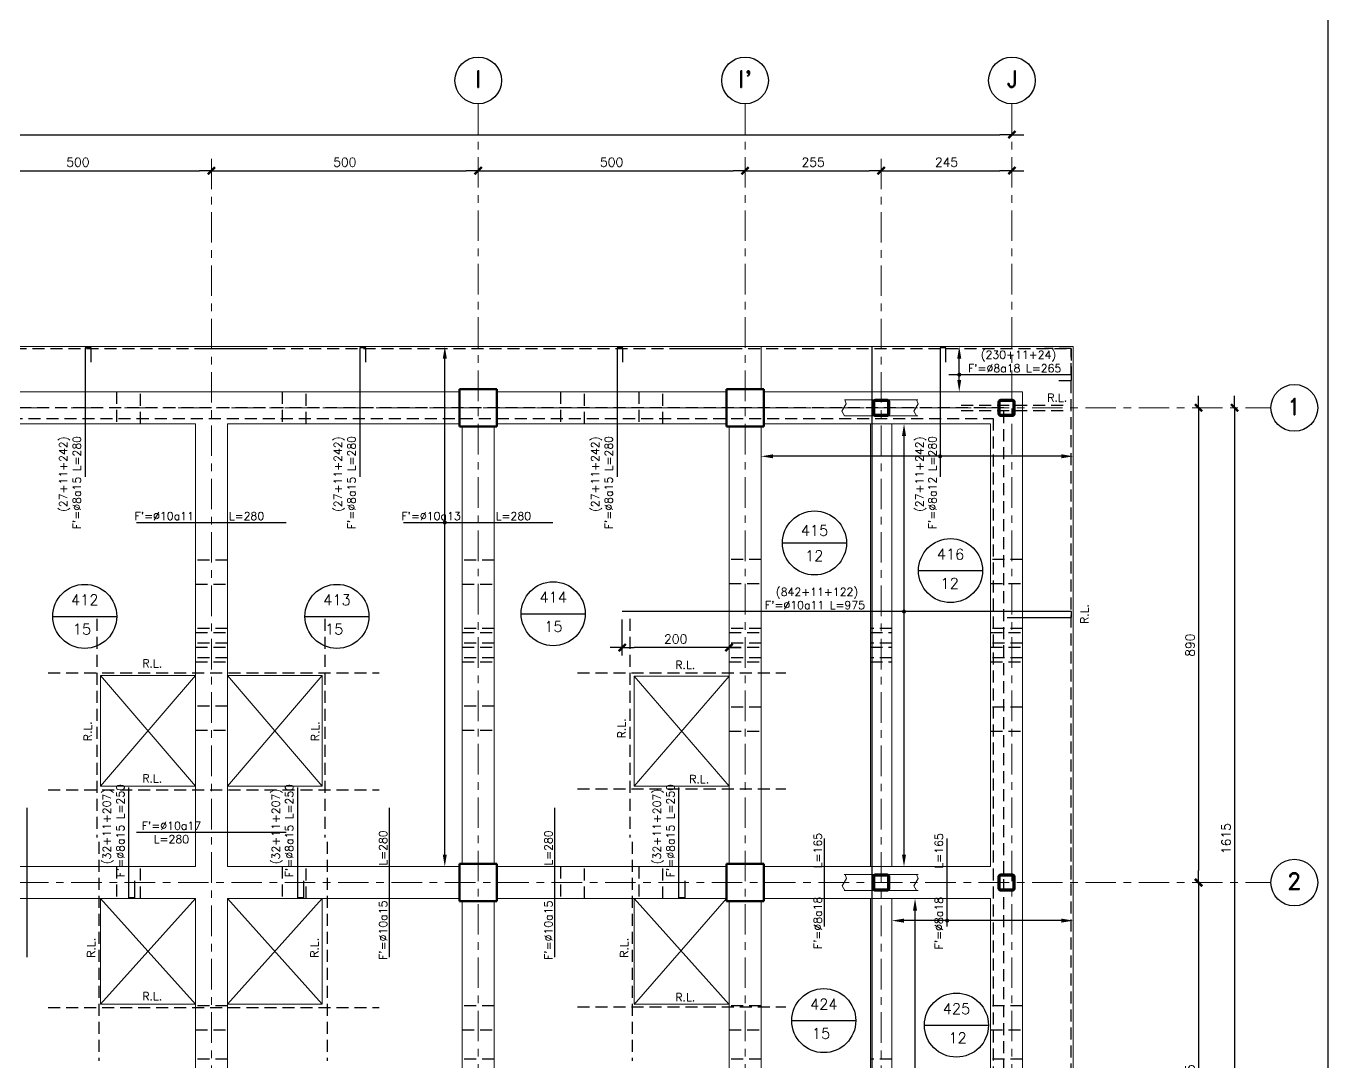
# Model space of a CAD drawing. Extents: x -4 to 6083, y -4 to 8618.
# Drawn here: x 3643 to 6083, y 3008 to 4950 of the extents above; entities that cross this region are included whole.
import ezdxf
from ezdxf.enums import TextEntityAlignment as Align
from ezdxf.xclip import XClip

# ---------------------------------------------------------------- set-up
doc = ezdxf.new("R2010")
doc.units = 0
doc.header["$LTSCALE"] = 45
doc.header["$MEASUREMENT"] = 0
doc.header["$XCLIPFRAME"] = 0
for name, pattern in [('2017_67-103$0$DASHED', [0.75, 0.5, -0.25]), ('2017_67-103$0$Grid Line', [2.2225, 1.27, -0.3175, 0.3175, -0.3175]), ('2017_67-103$0$RLE-PROYECCION', [0.71438, 0.47625, -0.23813]), ('DASHED', [0.75, 0.5, -0.25])]:
    doc.linetypes.add(name, pattern=pattern)
doc.layers.get('0').update_dxf_attribs({"linetype": 'CONTINUOUS'})
for name, color, linetype in [('2017_67-103$0$RLA-COTAS', 2, 'CONTINUOUS'), ('2017_67-103$0$RLA-MURO INV DILATADO', 2, '2017_67-103$0$DASHED'), ('fe', 7, 'CONTINUOUS'), ('RLA-COTAS1', 2, 'CONTINUOUS'), ('RLA-COTAS2', 1, 'CONTINUOUS'), ('RLA-FE', 7, 'CONTINUOUS'), ('RLA-FORMATO', 7, 'CONTINUOUS'), ('RLA-LOSAS', 3, 'CONTINUOUS'), ('RLA-TEXTOS-SM', 3, 'CONTINUOUS')]:
    doc.layers.add(name, color=color, linetype=linetype)
for name, color, linetype, lineweight in [('2017_67-103$0$RLE-EJE', 3, 'CONTINUOUS', 25), ('2017_67-103$0$RLE-EJES', 1, '2017_67-103$0$Grid Line', 9), ('2017_67-103$0$RLE-LOSA', 3, 'CONTINUOUS', 15), ('2017_67-103$0$RLE-PILAR', 3, 'CONTINUOUS', 50), ('2017_67-103$0$RLE-PROYECCION', 2, '2017_67-103$0$RLE-PROYECCION', 15), ('2017_67-103$0$RLE-VANOS', 1, 'CONTINUOUS', 15), ('2017_67-103$0$RLE-VIGA', 3, 'CONTINUOUS', 15)]:
    doc.layers.add(name, color=color, linetype=linetype, lineweight=lineweight)
doc.styles.add('2017_67-103$0$ROMAND', font='romand', dxfattribs={"height": 31.5})
doc.styles.add('2017_67-103$0$ROMANS', font='ROMANS.shx', dxfattribs={"height": 16.875})
doc.styles.add('ROMAND', font='romand', dxfattribs={"height": 31.5})
doc.styles.add('ROMANS', font='ROMANS.shx', dxfattribs={"height": 16.875})
doc.styles.add('ROMANS0', font='romans.shx')
doc.dimstyles.new('2017_67-103$0$ING-75', dxfattribs={"dimscale": 75, "dimtxt": 0.27, "dimasz": 0.3, "dimexe": 0, "dimexo": 0, "dimgap": 0.1, "dimtad": 1, "dimdec": 1, "dimzin": 12, "dimdsep": 46, "dimtxsty": '2017_67-103$0$ROMANS', "dimblk": '2017_67-103$0$TICK1', "dimblk1": '2017_67-103$0$TICK1', "dimblk2": '2017_67-103$0$TICK1', "dimcen": 0.09, "dimclrd": 2, "dimclre": 1, "dimclrt": 3, "dimadec": 0, "dimazin": 0, "dimtfac": 1, "dimtdec": 0, "dimtix": 1, "dimtmove": 2, "dimatfit": 3, "dimldrblk": '2017_67-103$0$TICK1', "dimfxl": 0, "dimfxlon": 1, "dimtolj": 1, "dimtzin": 0, "dimarcsym": 0})
doc.dimstyles.new('ING-75', dxfattribs={"dimscale": 75, "dimtxt": 0.27, "dimasz": 0.3, "dimexe": 0, "dimexo": 0, "dimgap": 0.1, "dimtad": 1, "dimdec": 1, "dimzin": 12, "dimdsep": 46, "dimtxsty": 'ROMANS', "dimblk": 'TICK1', "dimblk1": 'TICK1', "dimblk2": 'TICK1', "dimcen": 0.09, "dimclrd": 2, "dimclre": 1, "dimclrt": 3, "dimadec": 0, "dimazin": 0, "dimtfac": 1, "dimtdec": 0, "dimtix": 1, "dimtmove": 2, "dimatfit": 3, "dimldrblk": 'TICK1', "dimfxl": 0, "dimfxlon": 1, "dimtolj": 1, "dimtzin": 0, "dimarcsym": 0})

# ---------------------------------------------------------------- blocks, each defined once
blk = doc.blocks.new('2017_67-103$0$TICK1')
at = {"color": 2}
for points in [[(0, 0), (-1, 0)], [(0, 0), (1, 0)]]:
    blk.add_lwpolyline(points, dxfattribs=at)
at = {"color": 2, "const_width": 0.2}
blk.add_lwpolyline([(-0.3, -0.3), (0.3, 0.3)], dxfattribs=at)
blk = doc.blocks.new('*D26')
at = {"layer": '2017_67-103$0$RLA-COTAS', "color": 2, "lineweight": -2, "transparency": 16777216}
blk.add_line((512.8, 6791.3), (5467.8, 6791.3), dxfattribs=at)
at = {"layer": '2017_67-103$0$RLA-COTAS', "color": 2, "lineweight": -2, "transparency": 16777216, "xscale": 22.5, "yscale": 22.5, "zscale": 22.5, "rotation": 180}
blk.add_blockref('2017_67-103$0$TICK1', (490.3, 6791.3), dxfattribs=at)
at = {"layer": '2017_67-103$0$RLA-COTAS', "color": 2, "lineweight": -2, "transparency": 16777216, "xscale": 22.5, "yscale": 22.5, "zscale": 22.5}
blk.add_blockref('2017_67-103$0$TICK1', (5490.3, 6791.3), dxfattribs=at)
at = {"layer": '2017_67-103$0$RLA-COTAS', "color": 3, "transparency": 16777216, "insert": (2990.3, 6807.2), "char_height": 16.88, "attachment_point": 5, "style": '2017_67-103$0$ROMANS'}
blk.add_mtext('\\A1;5000', dxfattribs=at)
blk = doc.blocks.new('*D34')
at = {"layer": '2017_67-103$0$RLA-COTAS', "color": 2, "lineweight": -2, "transparency": 16777216}
blk.add_line((3512.8, 6723.8), (3967.8, 6723.8), dxfattribs=at)
at = {"layer": '2017_67-103$0$RLA-COTAS', "color": 2, "lineweight": -2, "transparency": 16777216, "xscale": 22.5, "yscale": 22.5, "zscale": 22.5, "rotation": 180}
blk.add_blockref('2017_67-103$0$TICK1', (3490.3, 6723.8), dxfattribs=at)
at = {"layer": '2017_67-103$0$RLA-COTAS', "color": 2, "lineweight": -2, "transparency": 16777216, "xscale": 22.5, "yscale": 22.5, "zscale": 22.5}
blk.add_blockref('2017_67-103$0$TICK1', (3990.3, 6723.8), dxfattribs=at)
at = {"layer": '2017_67-103$0$RLA-COTAS', "color": 3, "transparency": 16777216, "insert": (3740.3, 6739.7), "char_height": 16.88, "attachment_point": 5, "style": '2017_67-103$0$ROMANS'}
blk.add_mtext('\\A1;500', dxfattribs=at)
blk = doc.blocks.new('*D35')
at = {"layer": '2017_67-103$0$RLA-COTAS', "color": 2, "lineweight": -2, "transparency": 16777216}
blk.add_line((4012.8, 6723.8), (4467.8, 6723.8), dxfattribs=at)
at = {"layer": '2017_67-103$0$RLA-COTAS', "color": 2, "lineweight": -2, "transparency": 16777216, "xscale": 22.5, "yscale": 22.5, "zscale": 22.5, "rotation": 180}
blk.add_blockref('2017_67-103$0$TICK1', (3990.3, 6723.8), dxfattribs=at)
at = {"layer": '2017_67-103$0$RLA-COTAS', "color": 2, "lineweight": -2, "transparency": 16777216, "xscale": 22.5, "yscale": 22.5, "zscale": 22.5}
blk.add_blockref('2017_67-103$0$TICK1', (4490.3, 6723.8), dxfattribs=at)
at = {"layer": '2017_67-103$0$RLA-COTAS', "color": 3, "transparency": 16777216, "insert": (4240.3, 6739.7), "char_height": 16.88, "attachment_point": 5, "style": '2017_67-103$0$ROMANS'}
blk.add_mtext('\\A1;500', dxfattribs=at)
blk = doc.blocks.new('*D36')
at = {"layer": '2017_67-103$0$RLA-COTAS', "color": 2, "lineweight": -2, "transparency": 16777216}
blk.add_line((4512.8, 6723.8), (4967.8, 6723.8), dxfattribs=at)
at = {"layer": '2017_67-103$0$RLA-COTAS', "color": 2, "lineweight": -2, "transparency": 16777216, "xscale": 22.5, "yscale": 22.5, "zscale": 22.5, "rotation": 180}
blk.add_blockref('2017_67-103$0$TICK1', (4490.3, 6723.8), dxfattribs=at)
at = {"layer": '2017_67-103$0$RLA-COTAS', "color": 2, "lineweight": -2, "transparency": 16777216, "xscale": 22.5, "yscale": 22.5, "zscale": 22.5}
blk.add_blockref('2017_67-103$0$TICK1', (4990.3, 6723.8), dxfattribs=at)
at = {"layer": '2017_67-103$0$RLA-COTAS', "color": 3, "transparency": 16777216, "insert": (4740.3, 6739.7), "char_height": 16.88, "attachment_point": 5, "style": '2017_67-103$0$ROMANS'}
blk.add_mtext('\\A1;500', dxfattribs=at)
blk = doc.blocks.new('*D37')
at = {"layer": '2017_67-103$0$RLA-COTAS', "color": 2, "lineweight": -2, "transparency": 16777216}
blk.add_line((5012.8, 6723.8), (5222.8, 6723.8), dxfattribs=at)
at = {"layer": '2017_67-103$0$RLA-COTAS', "color": 2, "lineweight": -2, "transparency": 16777216, "xscale": 22.5, "yscale": 22.5, "zscale": 22.5, "rotation": 180}
blk.add_blockref('2017_67-103$0$TICK1', (4990.3, 6723.8), dxfattribs=at)
at = {"layer": '2017_67-103$0$RLA-COTAS', "color": 2, "lineweight": -2, "transparency": 16777216, "xscale": 22.5, "yscale": 22.5, "zscale": 22.5}
blk.add_blockref('2017_67-103$0$TICK1', (5245.3, 6723.8), dxfattribs=at)
at = {"layer": '2017_67-103$0$RLA-COTAS', "color": 3, "transparency": 16777216, "insert": (5117.8, 6739.7), "char_height": 16.88, "attachment_point": 5, "style": '2017_67-103$0$ROMANS'}
blk.add_mtext('\\A1;255', dxfattribs=at)
blk = doc.blocks.new('*D38')
at = {"layer": '2017_67-103$0$RLA-COTAS', "color": 2, "lineweight": -2, "transparency": 16777216}
blk.add_line((5267.8, 6723.8), (5467.8, 6723.8), dxfattribs=at)
at = {"layer": '2017_67-103$0$RLA-COTAS', "color": 2, "lineweight": -2, "transparency": 16777216, "xscale": 22.5, "yscale": 22.5, "zscale": 22.5, "rotation": 180}
blk.add_blockref('2017_67-103$0$TICK1', (5245.3, 6723.8), dxfattribs=at)
at = {"layer": '2017_67-103$0$RLA-COTAS', "color": 2, "lineweight": -2, "transparency": 16777216, "xscale": 22.5, "yscale": 22.5, "zscale": 22.5}
blk.add_blockref('2017_67-103$0$TICK1', (5490.3, 6723.8), dxfattribs=at)
at = {"layer": '2017_67-103$0$RLA-COTAS', "color": 3, "transparency": 16777216, "insert": (5367.8, 6739.7), "char_height": 16.88, "attachment_point": 5, "style": '2017_67-103$0$ROMANS'}
blk.add_mtext('\\A1;245', dxfattribs=at)
blk = doc.blocks.new('*D57')
at = {"layer": '2017_67-103$0$RLA-COTAS', "color": 2, "lineweight": -2, "transparency": 16777216}
blk.add_line((5840.1, 6256.7), (5840.1, 5411.7), dxfattribs=at)
at = {"layer": '2017_67-103$0$RLA-COTAS', "color": 2, "lineweight": -2, "transparency": 16777216, "xscale": 22.5, "yscale": 22.5, "zscale": 22.5}
for p, rotation in [((5840.1, 6279.2), 90), ((5840.1, 5389.2), 270)]:
    blk.add_blockref('2017_67-103$0$TICK1', p, dxfattribs=dict(at, rotation=rotation))
at = {"layer": '2017_67-103$0$RLA-COTAS', "color": 3, "transparency": 16777216, "insert": (5824.2, 5834.2), "char_height": 16.88, "attachment_point": 5, "rotation": 90, "style": '2017_67-103$0$ROMANS'}
blk.add_mtext('\\A1;890', dxfattribs=at)
blk = doc.blocks.new('*D58')
at = {"layer": '2017_67-103$0$RLA-COTAS', "color": 2, "lineweight": -2, "transparency": 16777216}
blk.add_line((5840.1, 5366.7), (5840.1, 4686.7), dxfattribs=at)
at = {"layer": '2017_67-103$0$RLA-COTAS', "color": 2, "lineweight": -2, "transparency": 16777216, "xscale": 22.5, "yscale": 22.5, "zscale": 22.5}
for p, rotation in [((5840.1, 5389.2), 90), ((5840.1, 4664.2), 270)]:
    blk.add_blockref('2017_67-103$0$TICK1', p, dxfattribs=dict(at, rotation=rotation))
at = {"layer": '2017_67-103$0$RLA-COTAS', "color": 3, "transparency": 16777216, "insert": (5824.2, 5026.7), "char_height": 16.88, "attachment_point": 5, "rotation": 90, "style": '2017_67-103$0$ROMANS'}
blk.add_mtext('\\A1;725', dxfattribs=at)
blk = doc.blocks.new('*D66')
at = {"layer": '2017_67-103$0$RLA-COTAS', "color": 2, "lineweight": -2, "transparency": 16777216}
blk.add_line((5907.6, 6256.7), (5907.6, 4686.7), dxfattribs=at)
at = {"layer": '2017_67-103$0$RLA-COTAS', "color": 2, "lineweight": -2, "transparency": 16777216, "xscale": 22.5, "yscale": 22.5, "zscale": 22.5}
for p, rotation in [((5907.6, 6279.2), 90), ((5907.6, 4664.2), 270)]:
    blk.add_blockref('2017_67-103$0$TICK1', p, dxfattribs=dict(at, rotation=rotation))
at = {"layer": '2017_67-103$0$RLA-COTAS', "color": 3, "transparency": 16777216, "insert": (5891.7, 5471.7), "char_height": 16.88, "attachment_point": 5, "rotation": 90, "style": '2017_67-103$0$ROMANS'}
blk.add_mtext('\\A1;1615', dxfattribs=at)
blk = doc.blocks.new('TICK1')
at = {"color": 2}
for points in [[(0, 0), (-1, 0)], [(0, 0), (1, 0)]]:
    blk.add_lwpolyline(points, dxfattribs=at)
at = {"color": 2, "const_width": 0.2}
blk.add_lwpolyline([(-0.3, -0.3), (0.3, 0.3)], dxfattribs=at)
blk = doc.blocks.new('*D16')
at = {"layer": 'RLA-COTAS1', "color": 2, "lineweight": -2, "transparency": 16777216}
blk.add_line((4937.8, 3784.7), (4782.8, 3784.7), dxfattribs=at)
at = {"layer": 'RLA-COTAS1', "color": 2, "lineweight": -2, "transparency": 16777216, "xscale": 22.5, "yscale": 22.5, "zscale": 22.5, "rotation": 180}
blk.add_blockref('TICK1', (4760.3, 3784.7), dxfattribs=at)
at = {"layer": 'RLA-COTAS1', "color": 2, "lineweight": -2, "transparency": 16777216, "xscale": 22.5, "yscale": 22.5, "zscale": 22.5}
blk.add_blockref('TICK1', (4960.3, 3784.7), dxfattribs=at)
at = {"layer": 'RLA-COTAS1', "color": 3, "transparency": 16777216, "insert": (4860.3, 3800.6), "char_height": 16.88, "attachment_point": 5, "style": 'ROMANS'}
blk.add_mtext('\\A1;200', dxfattribs=at)
blk = doc.blocks.new('2017_67-103')
at = {"layer": '2017_67-103$0$RLA-MURO INV DILATADO'}
for p, q in [((3812.83, 6309.18), (3812.83, 6249.18)), ((3857.83, 6249.18), (3857.83, 6309.18)), ((4122.83, 6309.18), (4122.83, 6249.18)), ((4167.83, 6249.18), (4167.83, 6309.18)), ((4644.49, 6309.18), (4644.49, 6249.18)), ((4689.49, 6249.18), (4689.49, 6309.18)), ((4791.16, 6309.18), (4791.16, 6249.18)), ((4836.16, 6249.18), (4836.16, 6309.18)), ((5475.33, 6279.18), (455.33, 6279.18)), ((5475.33, 4664.18), (5475.33, 6279.18)), ((475.33, 6259.18), (5455.33, 6259.18)), ((5455.33, 6259.18), (5455.33, 4684.18)), ((4020.33, 5993.34), (3960.33, 5993.34)), ((4520.33, 5993.34), (4460.33, 5993.34)), ((5020.33, 5995.01), (4960.33, 5995.01)), ((5510.32, 5995.01), (5450.32, 5995.01)), ((3960.33, 5948.34), (4020.33, 5948.34)), ((4460.33, 5948.34), (4520.33, 5948.34)), ((4960.33, 5950.01), (5020.33, 5950.01)), ((5450.32, 5950.01), (5510.32, 5950.01)), ((4020.33, 5865.43), (3960.33, 5865.43)), ((3960.33, 5857.93), (4020.33, 5857.93)), ((4520.33, 5865.43), (4460.33, 5865.43)), ((4460.33, 5857.93), (4520.33, 5857.93)), ((5020.33, 5865.43), (4960.33, 5865.43)), ((4960.33, 5857.93), (5020.33, 5857.93)), ((5265.33, 5865.43), (5225.33, 5865.43)), ((5225.33, 5857.93), (5265.33, 5857.93)), ((5510.32, 5865.43), (5450.32, 5865.43)), ((5450.32, 5857.93), (5510.32, 5857.93)), ((4020.33, 5837.93), (3960.33, 5837.93)), ((3960.33, 5830.43), (4020.33, 5830.43)), ((4520.33, 5837.93), (4460.33, 5837.93)), ((4460.33, 5830.43), (4520.33, 5830.43)), ((5020.33, 5837.93), (4960.33, 5837.93)), ((4960.33, 5830.43), (5020.33, 5830.43)), ((5265.33, 5837.93), (5225.33, 5837.93)), ((5225.33, 5830.43), (5265.33, 5830.43)), ((5510.32, 5837.93), (5450.32, 5837.93)), ((5450.32, 5830.43), (5510.32, 5830.43)), ((4020.33, 5810.43), (3960.33, 5810.43)), ((4520.33, 5810.43), (4460.33, 5810.43)), ((5020.33, 5810.43), (4960.33, 5810.43)), ((5265.33, 5810.43), (5225.33, 5810.43)), ((5510.32, 5810.43), (5450.32, 5810.43)), ((3960.33, 5802.93), (4020.33, 5802.93)), ((4460.33, 5802.93), (4520.33, 5802.93)), ((4960.33, 5802.93), (5020.33, 5802.93)), ((5225.33, 5802.93), (5265.33, 5802.93)), ((5450.32, 5802.93), (5510.32, 5802.93)), ((4020.33, 5720.01), (3960.33, 5720.01)), ((4520.33, 5720.01), (4460.33, 5720.01)), ((5020.33, 5718.34), (4960.33, 5718.34)), ((5510.32, 5718.34), (5450.32, 5718.34)), ((3960.33, 5675.01), (4020.33, 5675.01)), ((4460.33, 5675.01), (4520.33, 5675.01)), ((4960.33, 5673.34), (5020.33, 5673.34)), ((5450.32, 5673.34), (5510.32, 5673.34)), ((3812.83, 5419.18), (3812.83, 5359.18)), ((3857.83, 5359.18), (3857.83, 5419.18)), ((4122.83, 5419.18), (4122.83, 5359.18)), ((4167.83, 5359.18), (4167.83, 5419.18)), ((4644.49, 5419.18), (4644.49, 5359.18)), ((4689.49, 5359.18), (4689.49, 5419.18)), ((4791.16, 5419.18), (4791.16, 5359.18)), ((4836.16, 5359.18), (4836.16, 5419.18)), ((4020.33, 5158.34), (3960.33, 5158.34)), ((4520.33, 5158.34), (4460.33, 5158.34)), ((5020.33, 5158.34), (4960.33, 5158.34)), ((5510.32, 5158.34), (5450.32, 5158.34)), ((3960.33, 5113.34), (4020.33, 5113.34)), ((4460.33, 5113.34), (4520.33, 5113.34)), ((4960.33, 5113.34), (5020.33, 5113.34)), ((5450.32, 5113.34), (5510.32, 5113.34)), ((4020.33, 5057.92), (3960.33, 5057.92)), ((4520.33, 5057.92), (4460.33, 5057.92)), ((5020.33, 5057.92), (4960.33, 5057.92)), ((5265.33, 5057.92), (5225.33, 5057.92)), ((5510.32, 5057.92), (5450.32, 5057.92))]:
    blk.add_line(p, q, dxfattribs=at)
at = {"layer": '2017_67-103$0$RLE-EJE'}
for centre in [(4490.33, 6892.91), (4990.33, 6892.91), (5490.33, 6892.91), (6019.49, 6279.18), (6019.49, 5389.18)]:
    blk.add_circle(centre, 43.75, dxfattribs=at)
at = {"layer": '2017_67-103$0$RLE-EJES'}
for p, q in [((4490.33, 6849.16), (4490.33, 3767.16)), ((4990.33, 6849.16), (4990.33, 3767.16)), ((5490.33, 6849.16), (5490.33, 3767.16)), ((3990.33, 6746.18), (3990.33, 3884.18)), ((5245.33, 6746.18), (5245.33, 3879.18)), ((127.33, 6279.18), (5975.74, 6279.18)), ((127.33, 5389.18), (5975.74, 5389.18))]:
    blk.add_line(p, q, dxfattribs=at)
at = {"layer": '2017_67-103$0$RLE-LOSA'}
for p, q in [((455.33, 6394.16), (5020.33, 6394.16)), ((5020.33, 6394.16), (5020.33, 6314.16)), ((5020.33, 6394.16), (5605.32, 6394.16)), ((5605.32, 6394.16), (5605.32, 4549.16)), ((3782.63, 5777.6), (3782.63, 5569.96)), ((3960.33, 5777.6), (3782.63, 5777.6)), ((4198.05, 5777.6), (4020.33, 5777.6)), ((4198.05, 5569.96), (4198.05, 5777.6)), ((4960.33, 5776.18), (4782.63, 5776.18)), ((4782.63, 5776.18), (4782.63, 5569.96)), ((3782.63, 5569.96), (3960.33, 5569.96)), ((4020.33, 5569.96), (4198.05, 5569.96)), ((4782.63, 5569.96), (4960.33, 5569.96)), ((3782.63, 5359.18), (3782.63, 5161.46)), ((4198.03, 5161.46), (4198.03, 5359.18)), ((4782.63, 5359.18), (4782.63, 5161.46)), ((3782.63, 5161.46), (3960.33, 5161.46)), ((4020.33, 5161.46), (4198.03, 5161.46)), ((4782.63, 5161.46), (4960.33, 5161.46))]:
    blk.add_line(p, q, dxfattribs=at)
at = {"layer": '2017_67-103$0$RLE-PILAR'}
for p, q in [((4455.33, 6314.16), (4525.33, 6314.16)), ((4455.33, 6244.16), (4455.33, 6314.16)), ((4525.33, 6314.16), (4525.33, 6244.16)), ((4955.33, 6314.16), (5025.33, 6314.16)), ((4955.33, 6244.16), (4955.33, 6314.16)), ((5025.33, 6314.16), (5025.33, 6244.16)), ((5234.33, 6294.18), (5256.33, 6294.18)), ((5469.32, 6294.18), (5491.32, 6294.18)), ((5230.33, 6268.18), (5230.33, 6290.18)), ((5232.33, 6290.18), (5232.33, 6268.18)), ((5256.33, 6292.18), (5234.33, 6292.18)), ((5258.33, 6268.18), (5258.33, 6290.18)), ((5260.33, 6290.18), (5260.33, 6268.18)), ((5465.32, 6268.18), (5465.32, 6290.18)), ((5467.32, 6290.18), (5467.32, 6268.18)), ((5491.32, 6292.18), (5469.32, 6292.18)), ((5493.32, 6268.18), (5493.32, 6290.18)), ((5495.32, 6290.18), (5495.32, 6268.18)), ((5234.33, 6266.18), (5256.33, 6266.18)), ((5256.33, 6264.18), (5234.33, 6264.18)), ((5469.32, 6266.18), (5491.32, 6266.18)), ((5491.32, 6264.18), (5469.32, 6264.18)), ((4525.33, 6244.16), (4455.33, 6244.16)), ((5025.33, 6244.16), (4955.33, 6244.16)), ((4455.33, 5424.16), (4525.33, 5424.16)), ((4455.33, 5354.16), (4455.33, 5424.16)), ((4525.33, 5424.16), (4525.33, 5354.16)), ((4955.33, 5424.16), (5025.33, 5424.16)), ((4955.33, 5354.16), (4955.33, 5424.16)), ((5025.33, 5424.16), (5025.33, 5354.16)), ((5230.33, 5378.17), (5230.33, 5400.17)), ((5232.33, 5400.17), (5232.33, 5378.17)), ((5234.33, 5404.17), (5256.33, 5404.17)), ((5256.33, 5402.17), (5234.33, 5402.17)), ((5258.33, 5378.17), (5258.33, 5400.17)), ((5260.33, 5400.17), (5260.33, 5378.17)), ((5465.32, 5378.17), (5465.32, 5400.17)), ((5467.32, 5400.17), (5467.32, 5378.17)), ((5469.32, 5404.17), (5491.32, 5404.17)), ((5491.32, 5402.17), (5469.32, 5402.17)), ((5493.32, 5378.17), (5493.32, 5400.17)), ((5495.32, 5400.17), (5495.32, 5378.17)), ((5234.33, 5376.17), (5256.33, 5376.17)), ((5256.33, 5374.17), (5234.33, 5374.17)), ((5469.32, 5376.17), (5491.32, 5376.17)), ((5491.32, 5374.17), (5469.32, 5374.17)), ((4525.33, 5354.16), (4455.33, 5354.16)), ((5025.33, 5354.16), (4955.33, 5354.16))]:
    blk.add_line(p, q, dxfattribs=at)
for centre, radius, start, end in [((5234.33, 6290.18), 4, 90, 180), ((5256.33, 6290.18), 4, 0, 90), ((5469.32, 6290.18), 4, 90, 180), ((5491.32, 6290.18), 4, 0, 90), ((5234.33, 6290.18), 2, 90, 180), ((5256.33, 6290.18), 2, 0, 90), ((5469.32, 6290.18), 2, 90, 180), ((5491.32, 6290.18), 2, 0, 90), ((5234.33, 6268.18), 4, 180, 270), ((5234.33, 6268.18), 2, 180, 270), ((5256.33, 6268.18), 4, 270, 0), ((5256.33, 6268.18), 2, 270, 0), ((5469.32, 6268.18), 4, 180, 270), ((5469.32, 6268.18), 2, 180, 270), ((5491.32, 6268.18), 4, 270, 0), ((5491.32, 6268.18), 2, 270, 0), ((5234.33, 5400.17), 4, 90.00049, 180.00049), ((5234.33, 5400.17), 2, 90.00049, 180.00049), ((5256.33, 5400.17), 4, 0.00049, 90.00049), ((5256.33, 5400.17), 2, 0.00049, 90.00049), ((5469.32, 5400.17), 4, 90, 180), ((5469.32, 5400.17), 2, 90, 180), ((5491.32, 5400.17), 4, 360, 90), ((5491.32, 5400.17), 2, 360, 90), ((5234.33, 5378.17), 4, 180.00049, 270.00049), ((5234.33, 5378.17), 2, 180.00049, 270.00049), ((5256.33, 5378.17), 4, 270.00049, 0.00049), ((5256.33, 5378.17), 2, 270.00049, 0.00049), ((5469.32, 5378.17), 4, 180, 270), ((5469.32, 5378.17), 2, 180, 270), ((5491.32, 5378.17), 4, 270, 0), ((5491.32, 5378.17), 2, 270, 0)]:
    blk.add_arc(centre, radius, start, end, dxfattribs=at)
at = {"layer": '2017_67-103$0$RLE-PROYECCION'}
for p, q in [((5230.51, 5400.85), (5230.51, 5377.5)), ((5260.14, 5377.5), (5260.14, 5400.85))]:
    blk.add_line(p, q, dxfattribs=at)
at = {"layer": '2017_67-103$0$RLE-VANOS'}
for p, q in [((5177.12, 6294.18), (5179.85, 6286.66)), ((5311.62, 6294.18), (5314.35, 6286.66)), ((5179.85, 6286.66), (5171.85, 6272.8)), ((5171.85, 6272.8), (5176.83, 6264.18)), ((5314.35, 6286.66), (5306.35, 6272.8)), ((5306.35, 6272.8), (5311.33, 6264.18)), ((3960.33, 5569.96), (3782.6, 5777.6)), ((3960.33, 5777.6), (3782.6, 5569.96)), ((4020.33, 5569.96), (4198.05, 5777.6)), ((4020.33, 5777.6), (4198.05, 5569.96)), ((4782.63, 5776.18), (4960.33, 5569.96)), ((4960.33, 5776.18), (4782.63, 5569.96)), ((5180.35, 5396.66), (5172.35, 5382.8)), ((5177.62, 5404.18), (5180.35, 5396.66)), ((5314.35, 5396.66), (5306.35, 5382.8)), ((5311.62, 5404.18), (5314.35, 5396.66)), ((5172.35, 5382.8), (5177.33, 5374.18)), ((5306.35, 5382.8), (5311.33, 5374.18)), ((3782.63, 5161.46), (3960.33, 5359.18)), ((3782.63, 5359.18), (3960.33, 5161.46)), ((4020.33, 5161.46), (4198.03, 5359.18)), ((4020.33, 5359.18), (4198.03, 5161.46)), ((4782.63, 5359.18), (4960.33, 5160.86)), ((4782.63, 5160.86), (4955.33, 5359.18))]:
    blk.add_line(p, q, dxfattribs=at)
at = {"layer": '2017_67-103$0$RLE-VIGA'}
for p, q in [((3525.33, 6309.18), (4455.33, 6309.18)), ((4525.33, 6309.18), (4955.33, 6309.18)), ((5025.33, 6309.18), (5450.32, 6309.18)), ((5176.39, 6294.18), (5230.33, 6294.18)), ((5260.33, 6294.18), (5314.26, 6294.18)), ((5450.32, 6309.18), (5510.32, 6309.18)), ((5510.32, 6309.18), (5510.32, 4634.18)), ((5230.33, 6293.18), (5230.33, 6290.2)), ((5260.33, 6290.2), (5260.33, 6293.18)), ((3525.33, 6249.18), (3960.33, 6249.18)), ((3960.33, 6249.18), (3960.33, 5419.18)), ((4020.33, 6249.18), (4455.33, 6249.18)), ((4020.33, 6249.18), (4020.33, 5419.18)), ((4525.33, 6249.18), (4955.33, 6249.18)), ((5025.33, 6249.18), (5450.32, 6249.18)), ((5230.33, 6264.18), (5176.39, 6264.18)), ((5225.33, 6249.18), (5225.33, 5419.18)), ((5230.33, 6268.16), (5230.33, 6265.18)), ((5260.33, 6265.18), (5260.33, 6268.16)), ((5314.26, 6264.18), (5260.33, 6264.18)), ((5265.33, 6249.18), (5265.33, 5419.18)), ((5450.32, 6249.18), (5450.32, 5419.18)), ((4460.33, 6244.16), (4460.33, 5424.18)), ((4520.33, 6244.16), (4520.33, 5424.18)), ((4960.33, 6244.16), (4960.33, 5424.16)), ((5020.33, 6244.16), (5020.33, 5424.16)), ((3525.33, 5419.18), (3960.33, 5419.18)), ((4020.33, 5419.18), (4455.33, 5419.18)), ((4520.33, 5424.18), (4460.33, 5424.18)), ((4525.33, 5419.18), (4955.33, 5419.18)), ((5025.33, 5419.18), (5265.33, 5419.18)), ((5265.33, 5419.18), (5450.32, 5419.18)), ((5176.25, 5404.18), (5230.51, 5404.18)), ((5230.51, 5403.18), (5230.51, 5400.89)), ((5260.14, 5404.18), (5314.41, 5404.18)), ((5260.14, 5400.89), (5260.14, 5403.18)), ((5230.51, 5374.18), (5176.25, 5374.18)), ((5230.51, 5377.46), (5230.51, 5375.18)), ((5260.14, 5375.18), (5260.14, 5377.46)), ((5314.41, 5374.18), (5260.14, 5374.18)), ((3525.33, 5359.18), (3960.33, 5359.18)), ((3960.33, 5359.18), (3960.33, 4694.18)), ((4020.33, 5359.18), (4455.33, 5359.18)), ((4020.33, 5359.18), (4020.33, 4694.18)), ((4460.33, 5354.16), (4460.33, 4699.16)), ((4520.33, 5354.16), (4520.33, 4699.16)), ((4525.33, 5359.18), (4955.33, 5359.18)), ((4960.33, 5354.16), (4960.33, 4699.16)), ((5020.33, 5354.16), (5020.33, 4699.16)), ((5025.33, 5359.18), (5265.33, 5359.18)), ((5225.33, 5359.18), (5225.33, 4694.18)), ((5265.33, 5359.18), (5450.32, 5359.18)), ((5265.33, 5359.18), (5265.33, 4694.18)), ((5450.32, 5359.18), (5450.32, 4694.18))]:
    blk.add_line(p, q, dxfattribs=at)
at = {"layer": '2017_67-103$0$RLE-VIGA', "flags": 128}
for points in [[(5230.33, 6294.18), (5230.33, 6294.16), (5230.33, 6294.1), (5230.33, 6294.01), (5230.33, 6293.89), (5230.33, 6293.73), (5230.33, 6293.56), (5230.33, 6293.37), (5230.33, 6293.18)], [(5260.33, 6293.18), (5260.33, 6293.37), (5260.33, 6293.56), (5260.33, 6293.73), (5260.33, 6293.89), (5260.33, 6294.01), (5260.33, 6294.1), (5260.33, 6294.16), (5260.33, 6294.18)], [(5230.33, 6265.18), (5230.33, 6264.98), (5230.33, 6264.8), (5230.33, 6264.62), (5230.33, 6264.47), (5230.33, 6264.35), (5230.33, 6264.25), (5230.33, 6264.2), (5230.33, 6264.18)], [(5260.33, 6264.18), (5260.33, 6264.2), (5260.33, 6264.25), (5260.33, 6264.35), (5260.33, 6264.47), (5260.33, 6264.62), (5260.33, 6264.8), (5260.33, 6264.98), (5260.33, 6265.18)], [(5230.51, 5404.18), (5230.51, 5404.16), (5230.51, 5404.1), (5230.51, 5404.01), (5230.51, 5403.89), (5230.51, 5403.73), (5230.51, 5403.56), (5230.51, 5403.37), (5230.51, 5403.18)], [(5260.14, 5403.18), (5260.14, 5403.37), (5260.14, 5403.56), (5260.14, 5403.73), (5260.14, 5403.89), (5260.14, 5404.01), (5260.14, 5404.1), (5260.14, 5404.16), (5260.14, 5404.18)], [(5230.51, 5375.18), (5230.51, 5374.98), (5230.51, 5374.8), (5230.51, 5374.62), (5230.51, 5374.47), (5230.51, 5374.35), (5230.51, 5374.25), (5230.51, 5374.2), (5230.51, 5374.18)], [(5260.14, 5374.18), (5260.14, 5374.2), (5260.14, 5374.25), (5260.14, 5374.35), (5260.14, 5374.47), (5260.14, 5374.62), (5260.14, 5374.8), (5260.14, 5374.98), (5260.14, 5375.18)]]:
    blk.add_lwpolyline(points, dxfattribs=at)
at = {"layer": '2017_67-103$0$RLE-EJE', "color": 5, "char_height": 31.25, "width": 1, "attachment_point": 2, "line_spacing_factor": 0.941778, "style": '2017_67-103$0$ROMAND'}
for s, insert in [('I', (4490.34, 6911.23)), ("I'", (4990.34, 6911.23)), ('J', (5490.34, 6911.23)), ('1', (6019.29, 6297.31)), ('2', (6019.29, 5407.31))]:
    blk.add_mtext(s, dxfattribs=dict(at, insert=insert))
at = {"layer": '2017_67-103$0$RLA-COTAS'}
for base, p1, p2, picture, middle in [((5490.33, 6791.3), (490.33, 6798.8), (5490.33, 6798.8), '*D26', (2990.33, 6807.24)), ((3990.33, 6723.8), (3490.33, 6731.3), (3990.33, 6731.3), '*D34', (3740.33, 6739.74)), ((4490.33, 6723.8), (3990.33, 6731.3), (4490.33, 6731.3), '*D35', (4240.33, 6739.74)), ((4990.33, 6723.8), (4490.33, 6731.3), (4990.33, 6731.3), '*D36', (4740.33, 6739.74)), ((5245.33, 6723.8), (4990.33, 6731.3), (5245.33, 6731.3), '*D37', (5117.83, 6739.74)), ((5490.33, 6723.8), (5245.33, 6731.3), (5490.33, 6731.3), '*D38', (5367.83, 6739.74))]:
    dim = blk.add_linear_dim(base=base, p1=p1, p2=p2, dimstyle='2017_67-103$0$ING-75', override={"dimexe": 0, "dimexo": 0, "dimdec": 1, "dimfxl": 0, "dimfxlon": 1}, dxfattribs=at)
    dim.commit()
    dim.dimension.update_dxf_attribs({"geometry": picture, "text_midpoint": middle})
for base, p1, p2, picture, middle in [((5840.15, 5389.18), (5847.65, 6279.18), (5847.65, 5389.18), '*D57', (5824.21, 5834.18)), ((5907.65, 4664.16), (5915.15, 6279.18), (5915.15, 4664.16), '*D66', (5891.71, 5471.67)), ((5840.15, 4664.16), (5847.65, 5389.18), (5847.65, 4664.16), '*D58', (5824.21, 5026.67))]:
    dim = blk.add_linear_dim(base=base, p1=p1, p2=p2, angle=90, dimstyle='2017_67-103$0$ING-75', override={"dimexe": 0, "dimexo": 0, "dimdec": 1, "dimfxl": 0, "dimfxlon": 1}, dxfattribs=at)
    dim.commit()
    dim.dimension.update_dxf_attribs({"geometry": picture, "text_midpoint": middle})

msp = doc.modelspace()

# ---------------------------------------------------------------- linework, layer by layer
msp.add_line((5227.95, 4349.04), (5227.95, 2504.04))
at = {"layer": 'fe', "color": 4, "linetype": 'DASHED'}
for points in [[(3081.33, 4345.04), (4081.33, 4345.04)], [(3971.33, 4345.04), (4971.33, 4345.04)], [(4861.33, 4345.04), (5601.33, 4345.04), (5601.33, 4295.04)], [(5601.32, 3350.04), (5601.32, 4345.04), (5551.32, 4345.04)], [(5395.32, 4239.05), (5595.32, 4239.05)], [(5395.32, 4229.05), (5595.32, 4229.05)], [(3775.51, 3838.62), (3775.51, 3428.62)], [(4202.83, 3838.62), (4202.83, 3428.62)], [(4774.44, 3838.62), (4774.44, 3428.62)], [(3684.6, 3737.3), (4304.6, 3737.3)], [(4676.48, 3737.02), (5066.48, 3737.02)], [(3684.6, 3518.1), (4304.6, 3518.1)], [(4676.48, 3519.84), (5066.48, 3519.84)], [(5551.32, 2510.04), (5601.32, 2510.04), (5601.32, 3460.04)], [(3779.69, 3420.2), (3779.69, 3010.2)], [(4207.06, 3420.2), (4207.06, 3010.2)], [(4779.02, 3420.2), (4779.02, 3010.2)], [(3684.58, 3109.6), (4304.58, 3109.6)], [(4676.48, 3111.34), (5066.48, 3111.34)]]:
    msp.add_lwpolyline(points, dxfattribs=at)
at = {"layer": 'fe', "color": 1}
for points in [[(4427.67, 3396.55), (4427.67, 4326.54)], [(5391.65, 4286.56), (5391.65, 4326.54)], [(5288.13, 3396.55), (5288.14, 4181.56)], [(5582.82, 4143.24), (5042.83, 4143.24)], [(5582.82, 3272.75), (5287.83, 3272.75)], [(5308.77, 2671.55), (5308.77, 3291.55)]]:
    msp.add_lwpolyline(points, dxfattribs=at)
at = {"layer": 'fe', "const_width": 3.75}
for points in [[(5389.78, 4296.22, 1), (5393.53, 4296.22, 1)], [(5353.88, 4143.24, 1), (5357.63, 4143.24, 1)], [(4425.79, 4019.29, 1), (4429.54, 4019.29, 1)], [(5286.26, 3852.19, 1), (5290.01, 3852.19, 1)], [(5367.05, 3272.75, 1), (5370.8, 3272.75, 1)]]:
    msp.add_lwpolyline(points, format="xyb", close=True, dxfattribs=at)
at = {"layer": 'fe', "color": 2}
for points in [[(4423.92, 4326.54), (4427.67, 4349.04), (4431.42, 4326.54)], [(5387.9, 4326.54), (5391.65, 4349.04), (5395.4, 4326.54)], [(5387.9, 4286.56), (5391.65, 4264.06), (5395.4, 4286.56)], [(5284.39, 4181.56), (5288.14, 4204.06), (5291.89, 4181.56)], [(5042.83, 4139.49), (5020.33, 4143.24), (5042.83, 4146.99)], [(5582.82, 4139.49), (5605.32, 4143.24), (5582.82, 4146.99)], [(4423.92, 3396.55), (4427.67, 3374.05), (4431.42, 3396.55)], [(5284.38, 3396.55), (5288.13, 3374.05), (5291.88, 3396.55)], [(5305.02, 3291.55), (5308.77, 3314.05), (5312.52, 3291.55)], [(5287.83, 3269), (5265.33, 3272.75), (5287.83, 3276.5)], [(5582.82, 3269), (5605.32, 3272.75), (5582.82, 3276.5)]]:
    msp.add_solid(points, dxfattribs=at)
at = {"layer": 'RLA-COTAS2'}
msp.add_line((4760.33, 3769.69), (4760.33, 3837.19), dxfattribs=at)
at = {"layer": 'RLA-FE'}
for points in [[(3764.98, 4319.54), (3764.98, 4346.54), (3753.98, 4346.54), (3753.98, 4104.54)], [(4279.65, 4319.54), (4279.65, 4346.54), (4268.65, 4346.54), (4268.65, 4104.54)], [(4761.49, 4319.54), (4761.49, 4346.54), (4750.49, 4346.54), (4750.49, 4104.54)], [(5366.75, 4319.54), (5366.75, 4346.54), (5355.75, 4346.54), (5355.75, 4104.54)], [(5578.26, 4285.22), (5602.26, 4285.22), (5602.26, 4296.22), (5372.26, 4296.22)], [(3850.33, 4019.29), (4130.33, 4019.29)], [(4350.33, 4019.29), (4630.33, 4019.29)], [(5481.26, 3841.19), (5602.26, 3841.19), (5602.26, 3852.19), (4760.26, 3852.19)], [(3846.47, 3347.43), (3846.47, 3315.43), (3835.47, 3315.43), (3835.47, 3522.43)], [(4163.06, 3347.43), (4163.06, 3315.43), (4152.06, 3315.43), (4152.06, 3522.43)], [(4877.32, 3347.43), (4877.32, 3315.43), (4866.32, 3315.43), (4866.32, 3522.43)], [(3645.3, 3204.05), (3645.3, 3484.05)], [(4324, 3204.05), (4324, 3484.05)], [(4633.81, 3204.05), (4633.81, 3484.05)], [(3850.33, 3438.55), (4130.33, 3438.55)], [(5139.12, 3261.55), (5139.12, 3426.55)], [(5368.93, 3261.55), (5368.93, 3426.55)]]:
    msp.add_lwpolyline(points, dxfattribs=at)
at = {"layer": 'RLA-FORMATO', "color": 6, "linetype": 'Continuous'}
msp.add_line((6082.5, 8617.5), (6082.5, 0), dxfattribs=at)
at = {"layer": 'RLA-LOSAS'}
for p, q in [((5060.39, 3980.71), (5180.39, 3980.71)), ((5315.28, 3928.9), (5435.28, 3928.9)), ((3693.01, 3843.19), (3813.01, 3843.19)), ((4165.59, 3843.19), (4285.59, 3843.19)), ((4570.76, 3848.13), (4690.76, 3848.13)), ((5077.8, 3085.2), (5197.8, 3085.2)), ((5326.39, 3076.82), (5446.39, 3076.82))]:
    msp.add_line(p, q, dxfattribs=at)
for centre in [(5120.39, 3980.71), (5375.28, 3928.9), (3753.01, 3843.19), (4225.59, 3843.19), (4630.76, 3848.13), (5137.8, 3085.2), (5386.39, 3076.82)]:
    msp.add_circle(centre, 60, dxfattribs=at)

# ---------------------------------------------------------------- block references
ref = msp.add_blockref('2017_67-103', (0, -2045.12))
XClip(ref).set_block_clipping_path([(27.5284145056, 3630.3209667757), (6081.5958250529, 6958.7972642945)])

# ---------------------------------------------------------------- texts
at = {"layer": 'fe', "color": 4, "linetype": 'DASHED', "style": 'ROMANS0'}
for p in [(5575.23, 4245.63), (3879.56, 3747.27), (4878.4, 3744.47), (3879.56, 3531.65), (4904.28, 3530.45), (3879.56, 3123.37), (4878.4, 3121.48)]:
    msp.add_text('R.L.', height=15, dxfattribs=at).set_placement(p, align=Align.CENTER)
for p in [(5633.77, 3847.54), (3766.06, 3627.78), (4192.17, 3627.78), (4766.52, 3633.24), (3772.59, 3221.68), (4191.02, 3221.68), (4771.1, 3221.68)]:
    msp.add_text('R.L.', height=15, rotation=90, dxfattribs=at).set_placement(p, align=Align.CENTER)
at = {"layer": 'RLA-LOSAS', "char_height": 20, "width": 1, "attachment_point": 2, "line_spacing_factor": 0.941778, "style": 'ROMAND'}
for s, insert in [('415', (5120.45, 4014.25)), ('12', (5119.82, 3966.76)), ('416', (5375.34, 3969.69)), ('12', (5373.73, 3914.95)), ('412', (3753.07, 3883.98)), ('413', (4225.65, 3883.98)), ('414', (4630.82, 3888.92)), ('15', (4631.21, 3834.18)), ('15', (3747.95, 3829.24)), ('15', (4220.52, 3829.24)), ('424', (5137.86, 3125.99)), ('425', (5386.45, 3117.61)), ('15', (5132.73, 3071.25)), ('12', (5388.53, 3062.87))]:
    msp.add_mtext(s, dxfattribs=dict(at, insert=insert))
at = {"layer": 'RLA-TEXTOS-SM', "style": 'ROMANS0'}
for s, p in [('(230+11+24)', (5431.88, 4321.69)), ("F'=%%C8a18 L=265", (5407.98, 4296.22)), ('(842+11+122)', (5047.97, 3877.04)), ("F'=%%C10a11 L=975", (5027.4, 3852.19))]:
    msp.add_text(s, height=15, dxfattribs=at).set_placement(p, align=Align.BOTTOM_LEFT)
for s, p in [('(27+11+242)', (3724.81, 4038.88)), ("F'=%%C8a15 L=280", (3750.27, 4006.47)), ('(27+11+242)', (4239.47, 4038.88)), ("F'=%%C8a15 L=280", (4264.94, 4006.47)), ('(27+11+242)', (4721.32, 4038.88)), ("F'=%%C8a15 L=280", (4746.79, 4006.47)), ('(27+11+242)', (5329.03, 4038.88)), ("F'=%%C8a12 L=280", (5353.35, 4006.47)), ('(32+11+207)', (3806.29, 3378.35)), ("F'=%%C8a15 L=250", (3831.76, 3354.04)), ('(32+11+207)', (4122.89, 3378.35)), ("F'=%%C8a15 L=250", (4148.35, 3354.04)), ('(32+11+207)', (4837.15, 3378.35)), ("F'=%%C8a15 L=250", (4862.62, 3354.04))]:
    msp.add_text(s, height=15, rotation=90, dxfattribs=at).set_placement(p, align=Align.BOTTOM_LEFT)
for s, p in [("F'=%%C10a11     L=280", (3967.83, 4019.29)), ("F'=%%C10a13     L=280", (4467.83, 4019.29)), ("F'=%%C10a17", (3915.48, 3438.55)), ('L=280', (3915.48, 3413.38))]:
    msp.add_text(s, height=15, dxfattribs=at).set_placement(p, align=Align.BOTTOM_CENTER)
for s, p in [("F'=%%C10a15     L=280", (4324, 3320.55)), ("F'=%%C10a15     L=280", (4633.81, 3320.55)), ("F'=%%C8a18    L=165", (5138.47, 3328.15)), ("F'=%%C8a18    L=165", (5365.5, 3327.68))]:
    msp.add_text(s, height=15, rotation=90, dxfattribs=at).set_placement(p, align=Align.BOTTOM_CENTER)

# ---------------------------------------------------------------- dimensions: what is measured, and where the dimension line sits
at = {"layer": 'RLA-COTAS1'}
dim = msp.add_linear_dim(base=(4760.33, 3784.69), p1=(4960.33, 3838.33), p2=(4760.33, 3838.33), dimstyle='ING-75', dxfattribs=at)
dim.commit()
dim.dimension.update_dxf_attribs({"geometry": '*D16', "text_midpoint": (4860.33, 3800.63)})

doc.saveas('drawing.dxf')
